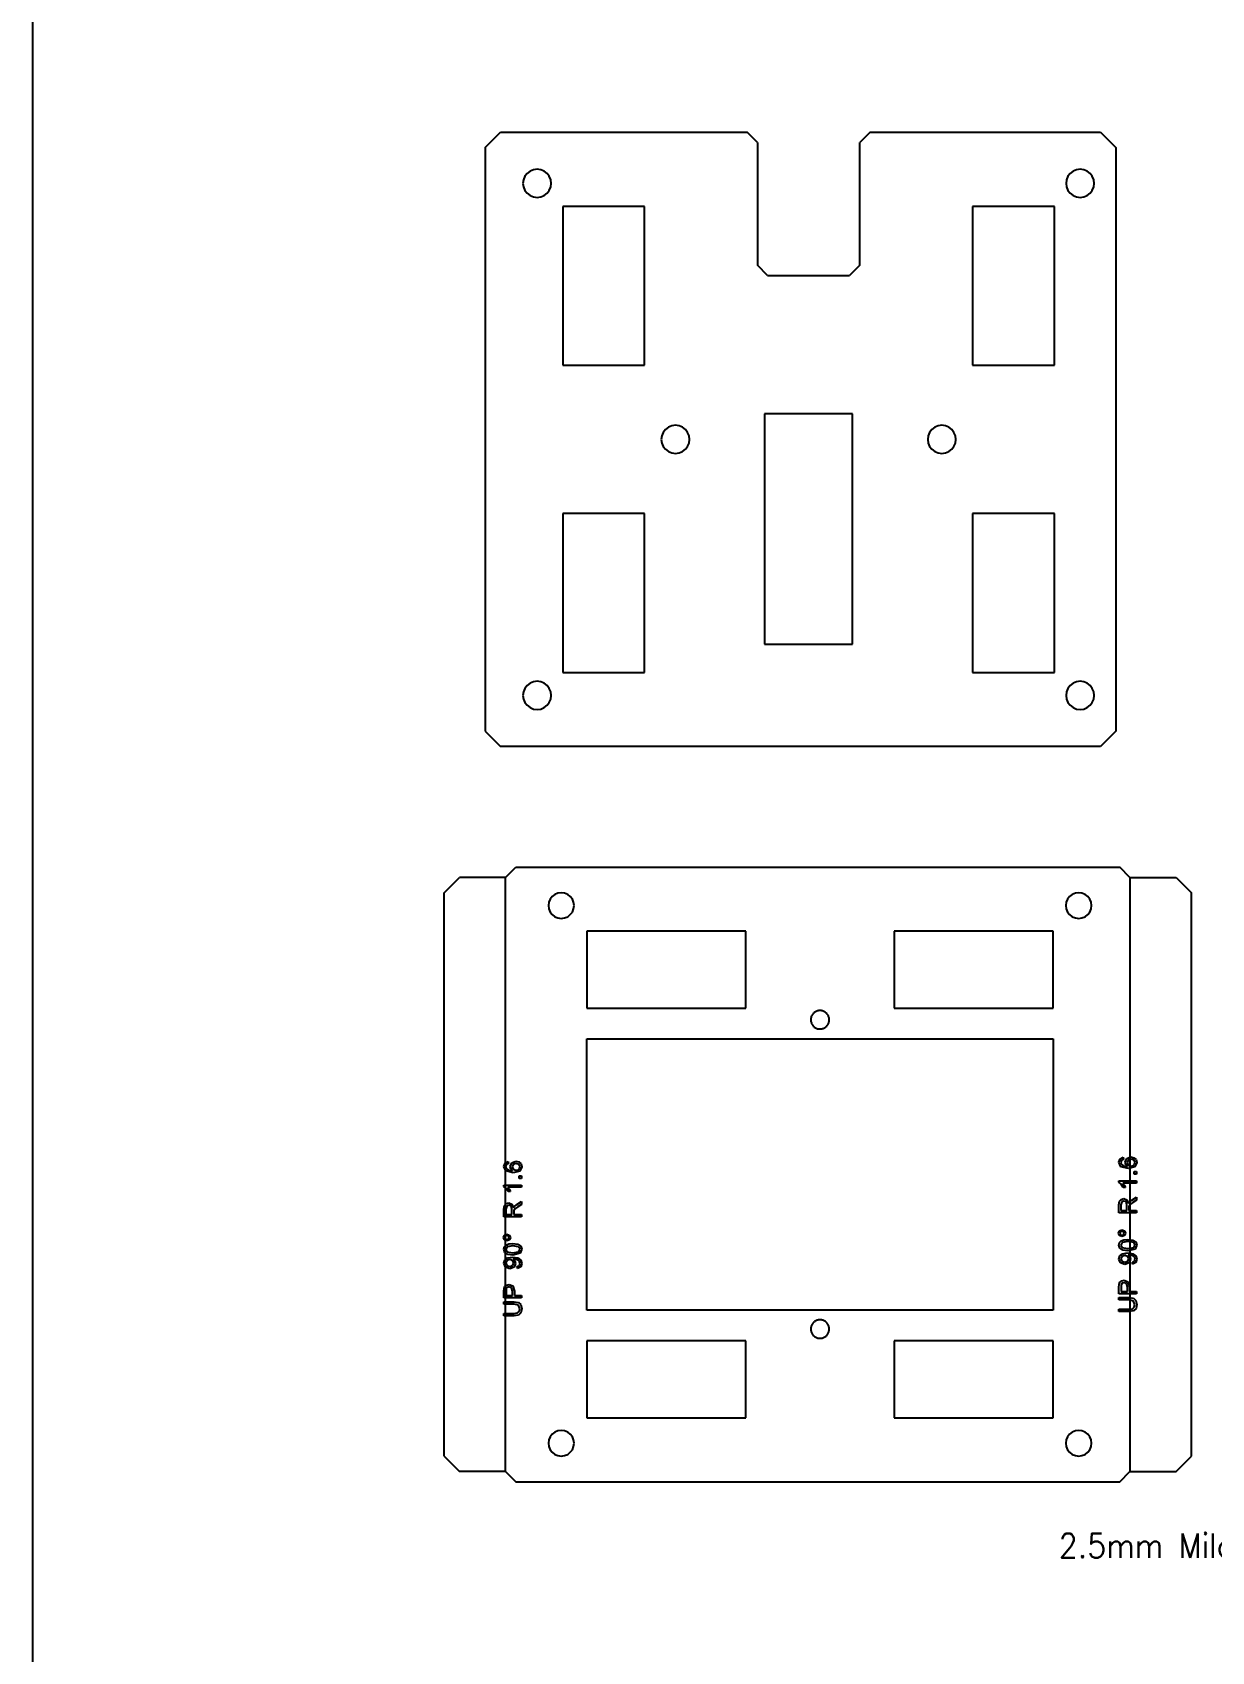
# Model space of a CAD drawing. Header units: millimetres. Extents: x -200 to 3600, y -1100 to 300.
# Drawn here: x -200 to 30.2, y -332.5 to -16.2 of the extents above; entities that cross this region are included whole.
import ezdxf

# ---------------------------------------------------------------- set-up
doc = ezdxf.new("R2010")
doc.units = ezdxf.units.MM
doc.layers.get('0').update_dxf_attribs({"linetype": 'CONTINUOUS', "lineweight": 25, "true_color": 0xffffff})
doc.layers.add('Layer0', color=7, linetype='CONTINUOUS', true_color=0xffffff)
doc.layers.add('MTEXT', color=7, linetype='CONTINUOUS', true_color=0xffffff)
doc.styles.add('textstyle6', font='')
doc.styles.get('textstyle6').set_extended_font_data('Standard')

msp = doc.modelspace()

# ---------------------------------------------------------------- linework, layer by layer
msp.add_line((-200, 300), (-200, -1100))
at = {"layer": 'Layer0'}
for p, q in [((-111.62, -38.71), (-108.62, -35.71)), ((-108.62, -35.71), (-60.48, -35.71)), ((-58.48, -37.71), (-60.48, -35.71)), ((-58.48, -37.71), (-58.48, -61.71)), ((-36.48, -35.71), (-38.48, -37.71)), ((-38.48, -61.71), (-38.48, -37.71)), ((-36.48, -35.71), (8.52, -35.71)), ((8.52, -35.71), (11.52, -38.71)), ((-111.62, -38.71), (-111.62, -152.71)), ((11.52, -38.71), (11.52, -152.71)), ((-103.42, -43.77), (-103.86, -44.34)), ((-102.85, -43.33), (-103.42, -43.77)), ((-102.19, -43.05), (-102.85, -43.33)), ((-101.48, -42.96), (-102.19, -43.05)), ((-100.77, -43.05), (-101.48, -42.96)), ((-100.1, -43.33), (-100.77, -43.05)), ((-99.53, -43.77), (-100.1, -43.33)), ((-99.1, -44.34), (-99.53, -43.77)), ((2.58, -43.77), (2.14, -44.34)), ((3.15, -43.33), (2.58, -43.77)), ((3.81, -43.05), (3.15, -43.33)), ((4.52, -42.96), (3.81, -43.05)), ((5.23, -43.05), (4.52, -42.96)), ((5.9, -43.33), (5.23, -43.05)), ((6.47, -43.77), (5.9, -43.33)), ((6.9, -44.34), (6.47, -43.77)), ((-104.13, -45), (-104.23, -45.71)), ((-104.23, -45.71), (-104.13, -46.42)), ((-103.86, -44.34), (-104.13, -45)), ((-104.13, -46.42), (-103.86, -47.09)), ((-103.86, -47.09), (-103.42, -47.65)), ((-99.53, -47.65), (-99.1, -47.09)), ((-98.82, -45), (-99.1, -44.34)), ((-99.1, -47.09), (-98.82, -46.42)), ((-98.73, -45.71), (-98.82, -45)), ((-98.82, -46.42), (-98.73, -45.71)), ((1.87, -45), (1.77, -45.71)), ((1.77, -45.71), (1.87, -46.42)), ((2.14, -44.34), (1.87, -45)), ((1.87, -46.42), (2.14, -47.09)), ((2.14, -47.09), (2.58, -47.65)), ((6.47, -47.65), (6.9, -47.09)), ((7.18, -45), (6.9, -44.34)), ((6.9, -47.09), (7.18, -46.42)), ((7.27, -45.71), (7.18, -45)), ((7.18, -46.42), (7.27, -45.71)), ((-103.42, -47.65), (-102.85, -48.09)), ((-102.85, -48.09), (-102.19, -48.37)), ((-102.19, -48.37), (-101.48, -48.46)), ((-101.48, -48.46), (-100.77, -48.37)), ((-100.77, -48.37), (-100.1, -48.09)), ((-100.1, -48.09), (-99.53, -47.65)), ((-80.48, -50.21), (-96.48, -50.21)), ((-96.48, -50.21), (-96.48, -81.21)), ((-80.48, -81.21), (-80.48, -50.21)), ((-16.48, -50.21), (-16.48, -81.21)), ((-0.48, -50.21), (-16.48, -50.21)), ((-0.48, -81.21), (-0.48, -50.21)), ((2.58, -47.65), (3.15, -48.09)), ((3.15, -48.09), (3.81, -48.37)), ((3.81, -48.37), (4.52, -48.46)), ((4.52, -48.46), (5.23, -48.37)), ((5.23, -48.37), (5.9, -48.09)), ((5.9, -48.09), (6.47, -47.65)), ((-56.48, -63.71), (-58.48, -61.71)), ((-38.48, -61.71), (-40.48, -63.71)), ((-56.48, -63.71), (-40.48, -63.71)), ((-96.48, -81.21), (-80.48, -81.21)), ((-16.48, -81.21), (-0.48, -81.21)), ((-57.08, -90.71), (-57.08, -135.71)), ((-39.88, -90.71), (-57.08, -90.71)), ((-39.88, -135.71), (-39.88, -90.71)), ((-76.86, -94.34), (-77.13, -95)), ((-76.42, -93.77), (-76.86, -94.34)), ((-75.85, -93.33), (-76.42, -93.77)), ((-75.19, -93.05), (-75.85, -93.33)), ((-74.48, -92.96), (-75.19, -93.05)), ((-73.77, -93.05), (-74.48, -92.96)), ((-73.1, -93.33), (-73.77, -93.05)), ((-72.53, -93.77), (-73.1, -93.33)), ((-72.1, -94.34), (-72.53, -93.77)), ((-71.82, -95), (-72.1, -94.34)), ((-24.86, -94.34), (-25.13, -95)), ((-24.42, -93.77), (-24.86, -94.34)), ((-23.85, -93.33), (-24.42, -93.77)), ((-23.19, -93.05), (-23.85, -93.33)), ((-22.48, -92.96), (-23.19, -93.05)), ((-21.77, -93.05), (-22.48, -92.96)), ((-21.1, -93.33), (-21.77, -93.05)), ((-20.53, -93.77), (-21.1, -93.33)), ((-20.1, -94.34), (-20.53, -93.77)), ((-19.82, -95), (-20.1, -94.34)), ((-77.13, -95), (-77.23, -95.71)), ((-77.23, -95.71), (-77.13, -96.42)), ((-77.13, -96.42), (-76.86, -97.09)), ((-76.86, -97.09), (-76.42, -97.65)), ((-76.42, -97.65), (-75.85, -98.09)), ((-73.1, -98.09), (-72.53, -97.65)), ((-72.53, -97.65), (-72.1, -97.09)), ((-72.1, -97.09), (-71.82, -96.42)), ((-71.73, -95.71), (-71.82, -95)), ((-71.82, -96.42), (-71.73, -95.71)), ((-25.13, -95), (-25.23, -95.71)), ((-25.23, -95.71), (-25.13, -96.42)), ((-25.13, -96.42), (-24.86, -97.09)), ((-24.86, -97.09), (-24.42, -97.65)), ((-24.42, -97.65), (-23.85, -98.09)), ((-21.1, -98.09), (-20.53, -97.65)), ((-20.53, -97.65), (-20.1, -97.09)), ((-20.1, -97.09), (-19.82, -96.42)), ((-19.73, -95.71), (-19.82, -95)), ((-19.82, -96.42), (-19.73, -95.71)), ((-75.85, -98.09), (-75.19, -98.37)), ((-75.19, -98.37), (-74.48, -98.46)), ((-74.48, -98.46), (-73.77, -98.37)), ((-73.77, -98.37), (-73.1, -98.09)), ((-23.85, -98.09), (-23.19, -98.37)), ((-23.19, -98.37), (-22.48, -98.46)), ((-22.48, -98.46), (-21.77, -98.37)), ((-21.77, -98.37), (-21.1, -98.09)), ((-96.48, -110.21), (-96.48, -141.21)), ((-80.48, -110.21), (-96.48, -110.21)), ((-80.48, -141.21), (-80.48, -110.21)), ((-0.48, -110.21), (-16.48, -110.21)), ((-16.48, -110.21), (-16.48, -141.21)), ((-0.48, -141.21), (-0.48, -110.21)), ((-57.08, -135.71), (-39.88, -135.71)), ((-96.48, -141.21), (-80.48, -141.21)), ((-16.48, -141.21), (-0.48, -141.21)), ((-104.13, -145), (-104.23, -145.71)), ((-103.86, -144.34), (-104.13, -145)), ((-103.42, -143.77), (-103.86, -144.34)), ((-102.85, -143.33), (-103.42, -143.77)), ((-102.19, -143.05), (-102.85, -143.33)), ((-101.48, -142.96), (-102.19, -143.05)), ((-100.77, -143.05), (-101.48, -142.96)), ((-100.1, -143.33), (-100.77, -143.05)), ((-99.53, -143.77), (-100.1, -143.33)), ((-99.1, -144.34), (-99.53, -143.77)), ((-98.82, -145), (-99.1, -144.34)), ((-98.73, -145.71), (-98.82, -145)), ((1.87, -145), (1.77, -145.71)), ((2.14, -144.34), (1.87, -145)), ((2.58, -143.77), (2.14, -144.34)), ((3.15, -143.33), (2.58, -143.77)), ((3.81, -143.05), (3.15, -143.33)), ((4.52, -142.96), (3.81, -143.05)), ((5.23, -143.05), (4.52, -142.96)), ((5.9, -143.33), (5.23, -143.05)), ((6.47, -143.77), (5.9, -143.33)), ((6.9, -144.34), (6.47, -143.77)), ((7.18, -145), (6.9, -144.34)), ((7.27, -145.71), (7.18, -145)), ((-104.23, -145.71), (-104.13, -146.42)), ((-104.13, -146.42), (-103.86, -147.09)), ((-103.86, -147.09), (-103.42, -147.65)), ((-103.42, -147.65), (-102.85, -148.09)), ((-102.85, -148.09), (-102.19, -148.37)), ((-102.19, -148.37), (-101.48, -148.46)), ((-101.48, -148.46), (-100.77, -148.37)), ((-100.77, -148.37), (-100.1, -148.09)), ((-100.1, -148.09), (-99.53, -147.65)), ((-99.53, -147.65), (-99.1, -147.09)), ((-99.1, -147.09), (-98.82, -146.42)), ((-98.82, -146.42), (-98.73, -145.71)), ((1.77, -145.71), (1.87, -146.42)), ((1.87, -146.42), (2.14, -147.09)), ((2.14, -147.09), (2.58, -147.65)), ((2.58, -147.65), (3.15, -148.09)), ((3.15, -148.09), (3.81, -148.37)), ((3.81, -148.37), (4.52, -148.46)), ((4.52, -148.46), (5.23, -148.37)), ((5.23, -148.37), (5.9, -148.09)), ((5.9, -148.09), (6.47, -147.65)), ((6.47, -147.65), (6.9, -147.09)), ((6.9, -147.09), (7.18, -146.42)), ((7.18, -146.42), (7.27, -145.71)), ((-111.62, -152.71), (-108.62, -155.71)), ((11.52, -152.71), (8.52, -155.71)), ((8.52, -155.71), (-108.62, -155.71)), ((-107.64, -181.27), (-105.64, -179.27)), ((-105.64, -179.27), (12.25, -179.27)), ((14.25, -181.27), (12.25, -179.27)), ((-119.64, -184.27), (-116.64, -181.27)), ((-107.64, -181.27), (-116.64, -181.27)), ((-107.64, -297.27), (-107.64, -181.27)), ((14.25, -181.27), (23.25, -181.27)), ((14.25, -181.27), (14.25, -221.07)), ((23.25, -181.27), (26.25, -184.27)), ((-119.64, -294.27), (-119.64, -184.27)), ((-99.17, -186.12), (-99.25, -186.77)), ((-98.92, -185.52), (-99.17, -186.12)), ((-98.52, -185), (-98.92, -185.52)), ((-98, -184.6), (-98.52, -185)), ((-97.4, -184.35), (-98, -184.6)), ((-96.75, -184.27), (-97.4, -184.35)), ((-96.11, -184.35), (-96.75, -184.27)), ((-95.5, -184.6), (-96.11, -184.35)), ((-94.99, -185), (-95.5, -184.6)), ((-94.59, -185.52), (-94.99, -185)), ((-94.34, -186.12), (-94.59, -185.52)), ((-94.25, -186.77), (-94.34, -186.12)), ((1.83, -186.12), (1.75, -186.77)), ((2.08, -185.52), (1.83, -186.12)), ((2.48, -185), (2.08, -185.52)), ((3, -184.6), (2.48, -185)), ((3.6, -184.35), (3, -184.6)), ((4.25, -184.27), (3.6, -184.35)), ((4.89, -184.35), (4.25, -184.27)), ((5.5, -184.6), (4.89, -184.35)), ((6.01, -185), (5.5, -184.6)), ((6.41, -185.52), (6.01, -185)), ((6.66, -186.12), (6.41, -185.52)), ((6.75, -186.77), (6.66, -186.12)), ((26.25, -294.27), (26.25, -184.27)), ((-99.25, -186.77), (-99.17, -187.41)), ((-99.17, -187.41), (-98.92, -188.02)), ((-98.92, -188.02), (-98.52, -188.53)), ((-98.52, -188.53), (-98, -188.93)), ((-98, -188.93), (-97.4, -189.18)), ((-97.4, -189.18), (-96.75, -189.27)), ((-96.75, -189.27), (-96.11, -189.18)), ((-96.11, -189.18), (-95.5, -188.93)), ((-95.5, -188.93), (-94.99, -188.53)), ((-94.99, -188.53), (-94.59, -188.02)), ((-94.59, -188.02), (-94.34, -187.41)), ((-94.34, -187.41), (-94.25, -186.77)), ((1.75, -186.77), (1.83, -187.41)), ((1.83, -187.41), (2.08, -188.02)), ((2.08, -188.02), (2.48, -188.53)), ((2.48, -188.53), (3, -188.93)), ((3, -188.93), (3.6, -189.18)), ((3.6, -189.18), (4.25, -189.27)), ((4.25, -189.27), (4.89, -189.18)), ((4.89, -189.18), (5.5, -188.93)), ((5.5, -188.93), (6.01, -188.53)), ((6.01, -188.53), (6.41, -188.02)), ((6.41, -188.02), (6.66, -187.41)), ((6.66, -187.41), (6.75, -186.77)), ((-91.75, -191.77), (-91.75, -206.77)), ((-60.75, -191.77), (-91.75, -191.77)), ((-60.75, -206.77), (-60.75, -191.77)), ((-31.75, -191.77), (-31.75, -206.77)), ((-0.75, -191.77), (-31.75, -191.77)), ((-0.75, -206.77), (-0.75, -191.77)), ((-91.75, -206.77), (-60.75, -206.77)), ((-47.99, -208.59), (-48.02, -208.73)), ((-47.95, -208.45), (-47.99, -208.59)), ((-47.89, -208.32), (-47.95, -208.45)), ((-47.83, -208.2), (-47.89, -208.32)), ((-47.76, -208.07), (-47.83, -208.2)), ((-47.67, -207.96), (-47.76, -208.07)), ((-47.58, -207.85), (-47.67, -207.96)), ((-47.48, -207.75), (-47.58, -207.85)), ((-47.38, -207.66), (-47.48, -207.75)), ((-47.26, -207.57), (-47.38, -207.66)), ((-47.14, -207.5), (-47.26, -207.57)), ((-47.02, -207.44), (-47.14, -207.5)), ((-46.89, -207.38), (-47.02, -207.44)), ((-46.75, -207.34), (-46.89, -207.38)), ((-46.61, -207.3), (-46.75, -207.34)), ((-46.48, -207.28), (-46.61, -207.3)), ((-46.33, -207.27), (-46.48, -207.28)), ((-46.19, -207.27), (-46.33, -207.27)), ((-46.05, -207.28), (-46.19, -207.27)), ((-45.91, -207.3), (-46.05, -207.28)), ((-45.77, -207.33), (-45.91, -207.3)), ((-45.64, -207.37), (-45.77, -207.33)), ((-45.51, -207.43), (-45.64, -207.37)), ((-45.38, -207.49), (-45.51, -207.43)), ((-45.26, -207.56), (-45.38, -207.49)), ((-45.15, -207.64), (-45.26, -207.56)), ((-45.04, -207.74), (-45.15, -207.64)), ((-44.94, -207.84), (-45.04, -207.74)), ((-44.85, -207.94), (-44.94, -207.84)), ((-44.76, -208.06), (-44.85, -207.94)), ((-44.69, -208.18), (-44.76, -208.06)), ((-44.62, -208.3), (-44.69, -208.18)), ((-44.57, -208.43), (-44.62, -208.3)), ((-44.52, -208.57), (-44.57, -208.43)), ((-44.49, -208.7), (-44.52, -208.57)), ((-44.47, -208.84), (-44.49, -208.7)), ((-31.75, -206.77), (-0.75, -206.77)), ((-48.04, -208.86), (-48.05, -209.01)), ((-48.05, -209.01), (-48.05, -209.15)), ((-48.05, -209.15), (-48.04, -209.29)), ((-48.02, -208.73), (-48.04, -208.86)), ((-48.04, -209.29), (-48.02, -209.43)), ((-48.02, -209.43), (-47.98, -209.56)), ((-47.98, -209.56), (-47.94, -209.7)), ((-47.94, -209.7), (-47.88, -209.83)), ((-47.88, -209.83), (-47.82, -209.95)), ((-47.82, -209.95), (-47.74, -210.07)), ((-47.74, -210.07), (-47.66, -210.19)), ((-47.66, -210.19), (-47.57, -210.3)), ((-47.57, -210.3), (-47.47, -210.39)), ((-47.47, -210.39), (-47.36, -210.49)), ((-47.36, -210.49), (-47.24, -210.57)), ((-47.24, -210.57), (-47.12, -210.64)), ((-47.12, -210.64), (-47, -210.7)), ((-47, -210.7), (-46.87, -210.76)), ((-46.87, -210.76), (-46.73, -210.8)), ((-46.73, -210.8), (-46.59, -210.83)), ((-46.59, -210.83), (-46.45, -210.85)), ((-46.45, -210.85), (-46.31, -210.86)), ((-46.31, -210.86), (-46.17, -210.86)), ((-46.17, -210.86), (-46.03, -210.85)), ((-46.03, -210.85), (-45.89, -210.83)), ((-45.89, -210.83), (-45.75, -210.79)), ((-45.75, -210.79), (-45.62, -210.75)), ((-45.62, -210.75), (-45.49, -210.7)), ((-45.49, -210.7), (-45.36, -210.63)), ((-45.36, -210.63), (-45.24, -210.56)), ((-45.24, -210.56), (-45.13, -210.47)), ((-45.13, -210.47), (-45.02, -210.38)), ((-45.02, -210.38), (-44.92, -210.28)), ((-44.92, -210.28), (-44.83, -210.17)), ((-44.83, -210.17), (-44.75, -210.06)), ((-44.75, -210.06), (-44.68, -209.94)), ((-44.68, -209.94), (-44.61, -209.81)), ((-44.61, -209.81), (-44.56, -209.68)), ((-44.56, -209.68), (-44.52, -209.54)), ((-44.52, -209.54), (-44.49, -209.41)), ((-44.49, -209.41), (-44.46, -209.27)), ((-44.45, -208.98), (-44.47, -208.84)), ((-44.46, -209.27), (-44.45, -209.12)), ((-44.45, -209.12), (-44.45, -208.98)), ((-91.75, -265.77), (-91.75, -212.77)), ((-91.75, -212.77), (-0.75, -212.77)), ((-0.75, -212.77), (-0.75, -265.77)), ((14.25, -221.07), (14.25, -297.27)), ((-0.75, -265.77), (-91.75, -265.77)), ((-47.92, -268.78), (-47.96, -268.91)), ((-47.86, -268.65), (-47.92, -268.78)), ((-47.79, -268.52), (-47.86, -268.65)), ((-47.71, -268.41), (-47.79, -268.52)), ((-47.62, -268.3), (-47.71, -268.41)), ((-47.53, -268.19), (-47.62, -268.3)), ((-47.42, -268.1), (-47.53, -268.19)), ((-47.31, -268.01), (-47.42, -268.1)), ((-47.19, -267.93), (-47.31, -268.01)), ((-47.07, -267.86), (-47.19, -267.93)), ((-46.94, -267.8), (-47.07, -267.86)), ((-46.81, -267.75), (-46.94, -267.8)), ((-46.67, -267.72), (-46.81, -267.75)), ((-46.53, -267.69), (-46.67, -267.72)), ((-46.39, -267.67), (-46.53, -267.69)), ((-46.25, -267.67), (-46.39, -267.67)), ((-46.11, -267.67), (-46.25, -267.67)), ((-45.97, -267.69), (-46.11, -267.67)), ((-45.83, -267.72), (-45.97, -267.69)), ((-45.7, -267.75), (-45.83, -267.72)), ((-45.56, -267.8), (-45.7, -267.75)), ((-45.44, -267.86), (-45.56, -267.8)), ((-45.31, -267.93), (-45.44, -267.86)), ((-45.19, -268.01), (-45.31, -267.93)), ((-45.08, -268.1), (-45.19, -268.01)), ((-44.98, -268.19), (-45.08, -268.1)), ((-44.88, -268.3), (-44.98, -268.19)), ((-44.8, -268.41), (-44.88, -268.3)), ((-44.72, -268.52), (-44.8, -268.41)), ((-44.65, -268.65), (-44.72, -268.52)), ((-44.59, -268.78), (-44.65, -268.65)), ((-44.54, -268.91), (-44.59, -268.78)), ((-91.75, -271.77), (-91.75, -286.77)), ((-60.75, -271.77), (-91.75, -271.77)), ((-60.75, -286.77), (-60.75, -271.77)), ((-48.03, -269.18), (-48.05, -269.32)), ((-48.05, -269.32), (-48.05, -269.47)), ((-48.05, -269.47), (-48.05, -269.61)), ((-48.05, -269.61), (-48.03, -269.75)), ((-48, -269.05), (-48.03, -269.18)), ((-48.03, -269.75), (-48, -269.89)), ((-47.96, -268.91), (-48, -269.05)), ((-48, -269.89), (-47.96, -270.02)), ((-47.96, -270.02), (-47.92, -270.15)), ((-47.92, -270.15), (-47.86, -270.28)), ((-47.86, -270.28), (-47.79, -270.41)), ((-47.79, -270.41), (-47.71, -270.52)), ((-47.71, -270.52), (-47.62, -270.63)), ((-47.62, -270.63), (-47.53, -270.74)), ((-47.53, -270.74), (-47.42, -270.83)), ((-47.42, -270.83), (-47.31, -270.92)), ((-47.31, -270.92), (-47.19, -271)), ((-47.19, -271), (-47.07, -271.07)), ((-47.07, -271.07), (-46.94, -271.13)), ((-46.94, -271.13), (-46.81, -271.18)), ((-46.81, -271.18), (-46.67, -271.22)), ((-46.67, -271.22), (-46.53, -271.24)), ((-46.53, -271.24), (-46.39, -271.26)), ((-46.39, -271.26), (-46.25, -271.27)), ((-46.25, -271.27), (-46.11, -271.26)), ((-46.11, -271.26), (-45.97, -271.24)), ((-45.97, -271.24), (-45.83, -271.22)), ((-45.83, -271.22), (-45.7, -271.18)), ((-45.7, -271.18), (-45.56, -271.13)), ((-45.56, -271.13), (-45.44, -271.07)), ((-45.44, -271.07), (-45.31, -271)), ((-45.31, -271), (-45.19, -270.92)), ((-45.19, -270.92), (-45.08, -270.83)), ((-45.08, -270.83), (-44.98, -270.74)), ((-44.98, -270.74), (-44.88, -270.63)), ((-44.88, -270.63), (-44.8, -270.52)), ((-44.8, -270.52), (-44.72, -270.41)), ((-44.72, -270.41), (-44.65, -270.28)), ((-44.65, -270.28), (-44.59, -270.15)), ((-44.59, -270.15), (-44.54, -270.02)), ((-44.5, -269.05), (-44.54, -268.91)), ((-44.54, -270.02), (-44.5, -269.89)), ((-44.47, -269.18), (-44.5, -269.05)), ((-44.5, -269.89), (-44.47, -269.75)), ((-44.46, -269.32), (-44.47, -269.18)), ((-44.47, -269.75), (-44.46, -269.61)), ((-44.45, -269.47), (-44.46, -269.32)), ((-44.46, -269.61), (-44.45, -269.47)), ((-31.75, -271.77), (-31.75, -286.77)), ((-0.75, -271.77), (-31.75, -271.77)), ((-0.75, -286.77), (-0.75, -271.77)), ((-91.75, -286.77), (-60.75, -286.77)), ((-31.75, -286.77), (-0.75, -286.77)), ((-98.92, -290.52), (-99.17, -291.12)), ((-98.52, -290), (-98.92, -290.52)), ((-98, -289.6), (-98.52, -290)), ((-97.4, -289.35), (-98, -289.6)), ((-96.75, -289.27), (-97.4, -289.35)), ((-96.11, -289.35), (-96.75, -289.27)), ((-95.5, -289.6), (-96.11, -289.35)), ((-94.99, -290), (-95.5, -289.6)), ((-94.59, -290.52), (-94.99, -290)), ((-94.34, -291.12), (-94.59, -290.52)), ((2.08, -290.52), (1.83, -291.12)), ((2.48, -290), (2.08, -290.52)), ((3, -289.6), (2.48, -290)), ((3.6, -289.35), (3, -289.6)), ((4.25, -289.27), (3.6, -289.35)), ((4.89, -289.35), (4.25, -289.27)), ((5.5, -289.6), (4.89, -289.35)), ((6.01, -290), (5.5, -289.6)), ((6.41, -290.52), (6.01, -290)), ((6.66, -291.12), (6.41, -290.52)), ((-99.17, -291.12), (-99.25, -291.77)), ((-99.25, -291.77), (-99.17, -292.41)), ((-99.17, -292.41), (-98.92, -293.02)), ((-98.92, -293.02), (-98.52, -293.53)), ((-98.52, -293.53), (-98, -293.93)), ((-98, -293.93), (-97.4, -294.18)), ((-96.11, -294.18), (-95.5, -293.93)), ((-95.5, -293.93), (-94.99, -293.53)), ((-94.99, -293.53), (-94.59, -293.02)), ((-94.59, -293.02), (-94.34, -292.41)), ((-94.25, -291.77), (-94.34, -291.12)), ((-94.34, -292.41), (-94.25, -291.77)), ((1.83, -291.12), (1.75, -291.77)), ((1.75, -291.77), (1.83, -292.41)), ((1.83, -292.41), (2.08, -293.02)), ((2.08, -293.02), (2.48, -293.53)), ((2.48, -293.53), (3, -293.93)), ((3, -293.93), (3.6, -294.18)), ((4.89, -294.18), (5.5, -293.93)), ((5.5, -293.93), (6.01, -293.53)), ((6.01, -293.53), (6.41, -293.02)), ((6.41, -293.02), (6.66, -292.41)), ((6.75, -291.77), (6.66, -291.12)), ((6.66, -292.41), (6.75, -291.77)), ((-119.64, -294.27), (-116.64, -297.27)), ((-97.4, -294.18), (-96.75, -294.27)), ((-96.75, -294.27), (-96.11, -294.18)), ((3.6, -294.18), (4.25, -294.27)), ((4.25, -294.27), (4.89, -294.18)), ((23.25, -297.27), (26.25, -294.27)), ((-107.64, -297.27), (-116.64, -297.27)), ((-107.64, -297.27), (-105.64, -299.27)), ((-105.64, -299.27), (12.25, -299.27)), ((12.25, -299.27), (14.25, -297.27)), ((14.25, -297.27), (23.25, -297.27))]:
    msp.add_line(p, q, dxfattribs=at)
at = {"layer": 'MTEXT'}
for p, q in [((-107.96, -237.71), (-107.74, -237.05)), ((-107.74, -237.05), (-107.11, -236.74)), ((-107.07, -237.16), (-107.43, -237.32)), ((-107.11, -236.74), (-107.07, -237.16)), ((-106.74, -237.69), (-106.43, -236.97)), ((-106.43, -236.97), (-105.62, -236.68)), ((-105.6, -237.11), (-106.16, -237.3)), ((-105.62, -236.68), (-105.02, -236.82)), ((-105.01, -237.3), (-105.6, -237.11)), ((-105.02, -236.82), (-104.6, -237.2)), ((12.1, -236.89), (12.33, -236.22)), ((12.49, -237.75), (12.1, -236.89)), ((12.33, -236.22), (12.96, -235.91)), ((12.63, -236.49), (12.45, -236.91)), ((12.45, -236.91), (12.56, -237.27)), ((12.99, -236.33), (12.63, -236.49)), ((12.96, -235.91), (12.99, -236.33)), ((13.32, -236.86), (13.63, -236.14)), ((13.43, -237.33), (13.32, -236.86)), ((13.63, -236.14), (14.44, -235.85)), ((13.9, -236.47), (13.7, -236.95)), ((13.7, -236.95), (13.9, -237.43)), ((14.46, -236.28), (13.9, -236.47)), ((14.44, -235.85), (15.04, -235.99)), ((15.05, -236.47), (14.46, -236.28)), ((15.04, -235.99), (15.47, -236.37)), ((15.27, -236.93), (15.05, -236.47)), ((15.16, -237.28), (15.27, -236.93)), ((15.61, -236.93), (15.22, -237.79)), ((15.47, -236.37), (15.61, -236.93)), ((-107.57, -238.58), (-107.96, -237.71)), ((-107.43, -237.32), (-107.62, -237.74)), ((-107.62, -237.74), (-107.5, -238.09)), ((-106.12, -238.95), (-107.57, -238.58)), ((-107.5, -238.09), (-107.08, -238.41)), ((-107.08, -238.41), (-106.28, -238.53)), ((-106.63, -238.15), (-106.74, -237.69)), ((-106.28, -238.53), (-106.63, -238.15)), ((-106.16, -237.3), (-106.37, -237.78)), ((-106.37, -237.78), (-106.16, -238.26)), ((-106.16, -238.26), (-105.62, -238.46)), ((-104.84, -238.62), (-106.12, -238.95)), ((-105.62, -238.46), (-105.2, -238.37)), ((-105.2, -238.37), (-104.9, -238.11)), ((-104.8, -237.76), (-105.01, -237.3)), ((-104.99, -240.03), (-104.99, -239.55)), ((-104.99, -239.55), (-104.51, -239.55)), ((-104.51, -240.03), (-104.99, -240.03)), ((-104.9, -238.11), (-104.8, -237.76)), ((-104.45, -237.75), (-104.84, -238.62)), ((-104.6, -237.2), (-104.45, -237.75)), ((-104.51, -239.55), (-104.51, -240.03)), ((13.94, -238.12), (12.49, -237.75)), ((12.56, -237.27), (12.98, -237.58)), ((12.98, -237.58), (13.78, -237.7)), ((13.78, -237.7), (13.43, -237.33)), ((13.9, -237.43), (14.44, -237.63)), ((15.22, -237.79), (13.94, -238.12)), ((14.44, -237.63), (14.86, -237.54)), ((14.86, -237.54), (15.16, -237.28)), ((15.07, -239.2), (15.07, -238.72)), ((15.07, -238.72), (15.55, -238.72)), ((15.55, -239.2), (15.07, -239.2)), ((15.55, -238.72), (15.55, -239.2)), ((-107.96, -241.62), (-107.96, -241.35)), ((-107.96, -241.35), (-104.51, -241.35)), ((-107.5, -242), (-107.96, -241.62)), ((-107.1, -242.62), (-107.5, -242)), ((-104.51, -241.77), (-107.2, -241.77)), ((-107.2, -241.77), (-106.91, -242.17)), ((-106.69, -242.62), (-107.1, -242.62)), ((-106.91, -242.17), (-106.69, -242.62)), ((-104.51, -241.35), (-104.51, -241.77)), ((12.1, -240.79), (12.1, -240.52)), ((12.1, -240.52), (15.55, -240.52)), ((12.56, -241.17), (12.1, -240.79)), ((12.96, -241.79), (12.56, -241.17)), ((15.55, -240.94), (12.86, -240.94)), ((12.86, -240.94), (13.15, -241.34)), ((13.37, -241.79), (12.96, -241.79)), ((13.15, -241.34), (13.37, -241.79)), ((15.55, -240.52), (15.55, -240.94)), ((-107.95, -246.04), (-107.86, -245.34)), ((-107.95, -247.57), (-107.95, -246.04)), ((-107.86, -245.34), (-107.53, -244.96)), ((-107.41, -245.46), (-107.57, -246.02)), ((-107.57, -246.02), (-107.57, -247.11)), ((-107.53, -244.96), (-107.01, -244.82)), ((-107.01, -245.29), (-107.41, -245.46)), ((-107.01, -244.82), (-106.39, -245.05)), ((-106.7, -245.38), (-107.01, -245.29)), ((-106.49, -245.65), (-106.7, -245.38)), ((-106.43, -246.13), (-106.49, -245.65)), ((-106.43, -247.11), (-106.43, -246.13)), ((-106.39, -245.05), (-106.07, -245.79)), ((-106.07, -245.79), (-105.9, -245.51)), ((-106.02, -246.33), (-106.04, -246.58)), ((-106.04, -246.58), (-106.04, -247.11)), ((-105.93, -246.12), (-106.02, -246.33)), ((-105.7, -245.89), (-105.93, -246.12)), ((-105.9, -245.51), (-105.44, -245.13)), ((-105.22, -245.56), (-105.7, -245.89)), ((-105.44, -245.13), (-104.51, -244.54)), ((-104.51, -245.11), (-105.22, -245.56)), ((-104.51, -244.54), (-104.51, -245.11)), ((12.11, -245.21), (12.21, -244.51)), ((12.11, -246.74), (12.11, -245.21)), ((12.21, -244.51), (12.53, -244.13)), ((12.65, -244.64), (12.49, -245.2)), ((12.49, -245.2), (12.49, -246.28)), ((12.49, -246.28), (13.63, -246.28)), ((12.53, -244.13), (13.05, -243.99)), ((13.05, -244.46), (12.65, -244.64)), ((13.05, -243.99), (13.67, -244.23)), ((13.36, -244.55), (13.05, -244.46)), ((13.57, -244.82), (13.36, -244.55)), ((13.63, -245.31), (13.57, -244.82)), ((13.63, -246.28), (13.63, -245.31)), ((13.67, -244.23), (13.99, -244.96)), ((13.99, -244.96), (14.16, -244.68)), ((14.04, -245.5), (14.03, -245.76)), ((14.03, -245.76), (14.03, -246.28)), ((14.03, -246.28), (15.55, -246.28)), ((14.13, -245.3), (14.04, -245.5)), ((14.36, -245.06), (14.13, -245.3)), ((14.16, -244.68), (14.62, -244.31)), ((14.84, -244.74), (14.36, -245.06)), ((14.62, -244.31), (15.55, -243.71)), ((15.55, -244.28), (14.84, -244.74)), ((15.55, -243.71), (15.55, -244.28)), ((15.55, -246.28), (15.55, -246.74)), ((-104.51, -247.57), (-107.95, -247.57)), ((-107.57, -247.11), (-106.43, -247.11)), ((-106.04, -247.11), (-104.51, -247.11)), ((-104.51, -247.11), (-104.51, -247.57)), ((15.55, -246.74), (12.11, -246.74)), ((-108.01, -251.59), (-107.82, -251.13)), ((-107.82, -252.05), (-108.01, -251.59)), ((-107.82, -251.13), (-107.36, -250.94)), ((-107.36, -252.24), (-107.82, -252.05)), ((-107.64, -251.31), (-107.75, -251.59)), ((-107.75, -251.59), (-107.64, -251.87)), ((-107.36, -251.19), (-107.64, -251.31)), ((-107.64, -251.87), (-107.36, -251.98)), ((-107.53, -253.06), (-107.02, -252.85)), ((-107.36, -250.94), (-106.9, -251.13)), ((-107.08, -251.31), (-107.36, -251.19)), ((-107.36, -251.98), (-107.08, -251.87)), ((-106.89, -252.05), (-107.36, -252.24)), ((-106.96, -251.59), (-107.08, -251.31)), ((-107.08, -251.87), (-106.96, -251.59)), ((-107.02, -252.85), (-106.2, -252.77)), ((-106.9, -251.13), (-106.7, -251.59)), ((-106.7, -251.59), (-106.89, -252.05)), ((-106.2, -252.77), (-105.23, -252.89)), ((-105.23, -252.89), (-104.65, -253.27)), ((12.05, -250.76), (12.24, -250.3)), ((12.24, -251.22), (12.05, -250.76)), ((12.1, -253.06), (12.21, -252.58)), ((12.21, -252.58), (12.53, -252.23)), ((12.24, -250.3), (12.7, -250.11)), ((12.7, -251.41), (12.24, -251.22)), ((12.42, -250.48), (12.31, -250.76)), ((12.31, -250.76), (12.42, -251.04)), ((12.7, -250.36), (12.42, -250.48)), ((12.42, -251.04), (12.7, -251.16)), ((12.73, -252.57), (12.45, -253.07)), ((12.53, -252.23), (13.04, -252.02)), ((12.7, -250.11), (13.17, -250.3)), ((12.99, -250.48), (12.7, -250.36)), ((12.7, -251.16), (12.99, -251.04)), ((13.17, -251.22), (12.7, -251.41)), ((13.86, -252.38), (12.73, -252.57)), ((13.1, -250.76), (12.99, -250.48)), ((12.99, -251.04), (13.1, -250.76)), ((13.04, -252.02), (13.86, -251.94)), ((13.17, -250.3), (13.36, -250.76)), ((13.36, -250.76), (13.17, -251.22)), ((13.86, -251.94), (14.84, -252.07)), ((14.98, -252.57), (13.86, -252.38)), ((14.84, -252.07), (15.41, -252.44)), ((15.27, -253.06), (14.98, -252.57)), ((15.41, -252.44), (15.61, -253.06)), ((-107.96, -253.89), (-107.85, -253.41)), ((-107.76, -254.52), (-107.96, -253.89)), ((-107.96, -256.61), (-107.78, -255.99)), ((-107.85, -253.41), (-107.53, -253.06)), ((-107.78, -255.99), (-107.27, -255.57)), ((-107.19, -254.89), (-107.76, -254.52)), ((-107.33, -253.4), (-107.61, -253.9)), ((-107.61, -253.9), (-107.37, -254.36)), ((-107.4, -256.09), (-107.61, -256.55)), ((-106.82, -255.89), (-107.4, -256.09)), ((-107.37, -254.36), (-106.2, -254.58)), ((-106.2, -253.2), (-107.33, -253.4)), ((-107.27, -255.57), (-106.3, -255.42)), ((-106.2, -255.01), (-107.19, -254.89)), ((-106.25, -256.08), (-106.82, -255.89)), ((-106.3, -255.42), (-105.25, -255.57)), ((-106.05, -256.57), (-106.25, -256.08)), ((-105.08, -253.4), (-106.2, -253.2)), ((-106.2, -254.58), (-105.08, -254.38)), ((-104.81, -254.67), (-106.2, -255.01)), ((-106.04, -255.85), (-106.13, -255.85)), ((-106.13, -255.85), (-105.8, -256.19)), ((-105.53, -255.91), (-106.04, -255.85)), ((-105.12, -256.07), (-105.53, -255.91)), ((-105.25, -255.57), (-104.65, -255.99)), ((-104.89, -256.31), (-105.12, -256.07)), ((-104.8, -253.89), (-105.08, -253.4)), ((-105.08, -254.38), (-104.8, -253.89)), ((-104.45, -253.89), (-104.81, -254.67)), ((-104.65, -253.27), (-104.45, -253.89)), ((-104.65, -255.99), (-104.45, -256.66)), ((12.3, -253.69), (12.1, -253.06)), ((12.1, -255.78), (12.28, -255.16)), ((12.42, -256.55), (12.1, -255.78)), ((12.28, -255.16), (12.8, -254.74)), ((12.88, -254.06), (12.3, -253.69)), ((12.45, -253.07), (12.7, -253.53)), ((12.66, -255.26), (12.45, -255.73)), ((12.45, -255.73), (12.68, -256.22)), ((13.24, -255.07), (12.66, -255.26)), ((12.7, -253.53), (13.86, -253.75)), ((12.8, -254.74), (13.76, -254.6)), ((13.86, -254.19), (12.88, -254.06)), ((13.81, -255.26), (13.24, -255.07)), ((13.76, -254.6), (14.81, -254.74)), ((14.01, -255.74), (13.81, -255.26)), ((13.81, -256.23), (14.01, -255.74)), ((13.86, -253.75), (14.99, -253.55)), ((15.26, -253.85), (13.86, -254.19)), ((14.02, -255.02), (13.93, -255.02)), ((13.93, -255.02), (14.26, -255.37)), ((14.54, -255.08), (14.02, -255.02)), ((14.39, -255.84), (14.08, -256.56)), ((14.26, -255.37), (14.39, -255.84)), ((14.94, -255.24), (14.54, -255.08)), ((14.81, -254.74), (15.41, -255.17)), ((15.18, -255.48), (14.94, -255.24)), ((14.99, -253.55), (15.27, -253.06)), ((15.14, -256.19), (15.27, -255.82)), ((15.27, -255.82), (15.18, -255.48)), ((15.61, -253.06), (15.26, -253.85)), ((15.61, -255.83), (15.39, -256.49)), ((15.41, -255.17), (15.61, -255.83)), ((-107.64, -257.38), (-107.96, -256.61)), ((-106.8, -257.69), (-107.64, -257.38)), ((-107.61, -256.55), (-107.38, -257.04)), ((-107.38, -257.04), (-106.79, -257.25)), ((-105.98, -257.39), (-106.8, -257.69)), ((-106.79, -257.25), (-106.25, -257.06)), ((-106.25, -257.06), (-106.05, -256.57)), ((-105.67, -256.67), (-105.98, -257.39)), ((-105.8, -256.19), (-105.67, -256.67)), ((-105.34, -257.22), (-104.93, -257.02)), ((-105.3, -257.62), (-105.34, -257.22)), ((-104.67, -257.32), (-105.3, -257.62)), ((-104.93, -257.02), (-104.8, -256.65)), ((-104.8, -256.65), (-104.89, -256.31)), ((-104.45, -256.66), (-104.67, -257.32)), ((13.26, -256.86), (12.42, -256.55)), ((12.68, -256.22), (13.28, -256.43)), ((14.08, -256.56), (13.26, -256.86)), ((13.28, -256.43), (13.81, -256.23)), ((14.72, -256.39), (15.14, -256.19)), ((14.76, -256.8), (14.72, -256.39)), ((15.39, -256.49), (14.76, -256.8)), ((-107.95, -262.1), (-107.92, -261.57)), ((-107.95, -263.39), (-107.95, -262.1)), ((-107.92, -261.57), (-107.76, -261.15)), ((-107.76, -261.15), (-107.42, -260.87)), ((-107.51, -261.63), (-107.54, -262.06)), ((-107.54, -262.06), (-107.54, -262.94)), ((-107.31, -261.35), (-107.51, -261.63)), ((-107.42, -260.87), (-106.95, -260.77)), ((-106.94, -261.24), (-107.31, -261.35)), ((-106.95, -260.77), (-106.21, -261.05)), ((-106.48, -261.42), (-106.94, -261.24)), ((-106.31, -262.05), (-106.48, -261.42)), ((-106.31, -262.94), (-106.31, -262.05)), ((-106.21, -261.05), (-105.91, -262.06)), ((-105.91, -262.06), (-105.91, -262.94)), ((12.11, -261.27), (12.15, -260.74)), ((12.11, -262.57), (12.11, -261.27)), ((12.15, -260.74), (12.31, -260.32)), ((12.31, -260.32), (12.64, -260.04)), ((12.55, -260.81), (12.52, -261.23)), ((12.52, -261.23), (12.52, -262.11)), ((12.52, -262.11), (13.75, -262.11)), ((12.75, -260.52), (12.55, -260.81)), ((12.64, -260.04), (13.11, -259.94)), ((13.12, -260.41), (12.75, -260.52)), ((13.11, -259.94), (13.85, -260.22)), ((13.59, -260.59), (13.12, -260.41)), ((13.75, -261.22), (13.59, -260.59)), ((13.75, -262.11), (13.75, -261.22)), ((13.85, -260.22), (14.16, -261.23)), ((14.16, -261.23), (14.16, -262.11)), ((14.16, -262.11), (15.55, -262.11)), ((15.55, -262.11), (15.55, -262.57)), ((-104.51, -263.39), (-107.95, -263.39)), ((-107.95, -264.61), (-107.95, -264.15)), ((-107.95, -264.15), (-105.96, -264.15)), ((-105.96, -264.61), (-107.95, -264.61)), ((-107.54, -262.94), (-106.31, -262.94)), ((-105.96, -264.15), (-105.14, -264.27)), ((-105.09, -264.82), (-105.96, -264.61)), ((-105.91, -262.94), (-104.51, -262.94)), ((-105.14, -264.27), (-104.64, -264.69)), ((-104.86, -265.54), (-105.09, -264.82)), ((-104.97, -266.03), (-104.86, -265.54)), ((-104.64, -264.69), (-104.45, -265.5)), ((-104.45, -265.5), (-104.62, -266.29)), ((-104.51, -262.94), (-104.51, -263.39)), ((15.55, -262.57), (12.11, -262.57)), ((12.11, -263.78), (12.11, -263.32)), ((12.11, -263.32), (14.1, -263.32)), ((14.1, -263.78), (12.11, -263.78)), ((12.11, -266.03), (12.11, -265.58)), ((12.11, -265.58), (14.1, -265.58)), ((14.1, -263.32), (14.93, -263.44)), ((14.97, -263.99), (14.1, -263.78)), ((14.1, -265.58), (14.76, -265.49)), ((14.76, -265.49), (15.09, -265.21)), ((14.93, -263.44), (15.42, -263.87)), ((15.45, -265.46), (14.96, -265.9)), ((15.2, -264.71), (14.97, -263.99)), ((15.09, -265.21), (15.2, -264.71)), ((15.42, -263.87), (15.61, -264.67)), ((15.61, -264.67), (15.45, -265.46)), ((-107.95, -266.86), (-107.95, -266.4)), ((-107.95, -266.4), (-105.96, -266.4)), ((-105.96, -266.86), (-107.95, -266.86)), ((-105.96, -266.4), (-105.3, -266.32)), ((-105.1, -266.73), (-105.96, -266.86)), ((-105.3, -266.32), (-104.97, -266.03)), ((-104.62, -266.29), (-105.1, -266.73)), ((14.1, -266.03), (12.11, -266.03)), ((14.96, -265.9), (14.1, -266.03))]:
    msp.add_line(p, q, dxfattribs=at)

# ---------------------------------------------------------------- texts
at = {"insert": (26.09, -309.37), "char_height": 4.7625, "attachment_point": 2, "style": 'textstyle6'}
msp.add_mtext('2.5mm Mild Steel', dxfattribs=at)

doc.saveas('drawing.dxf')
